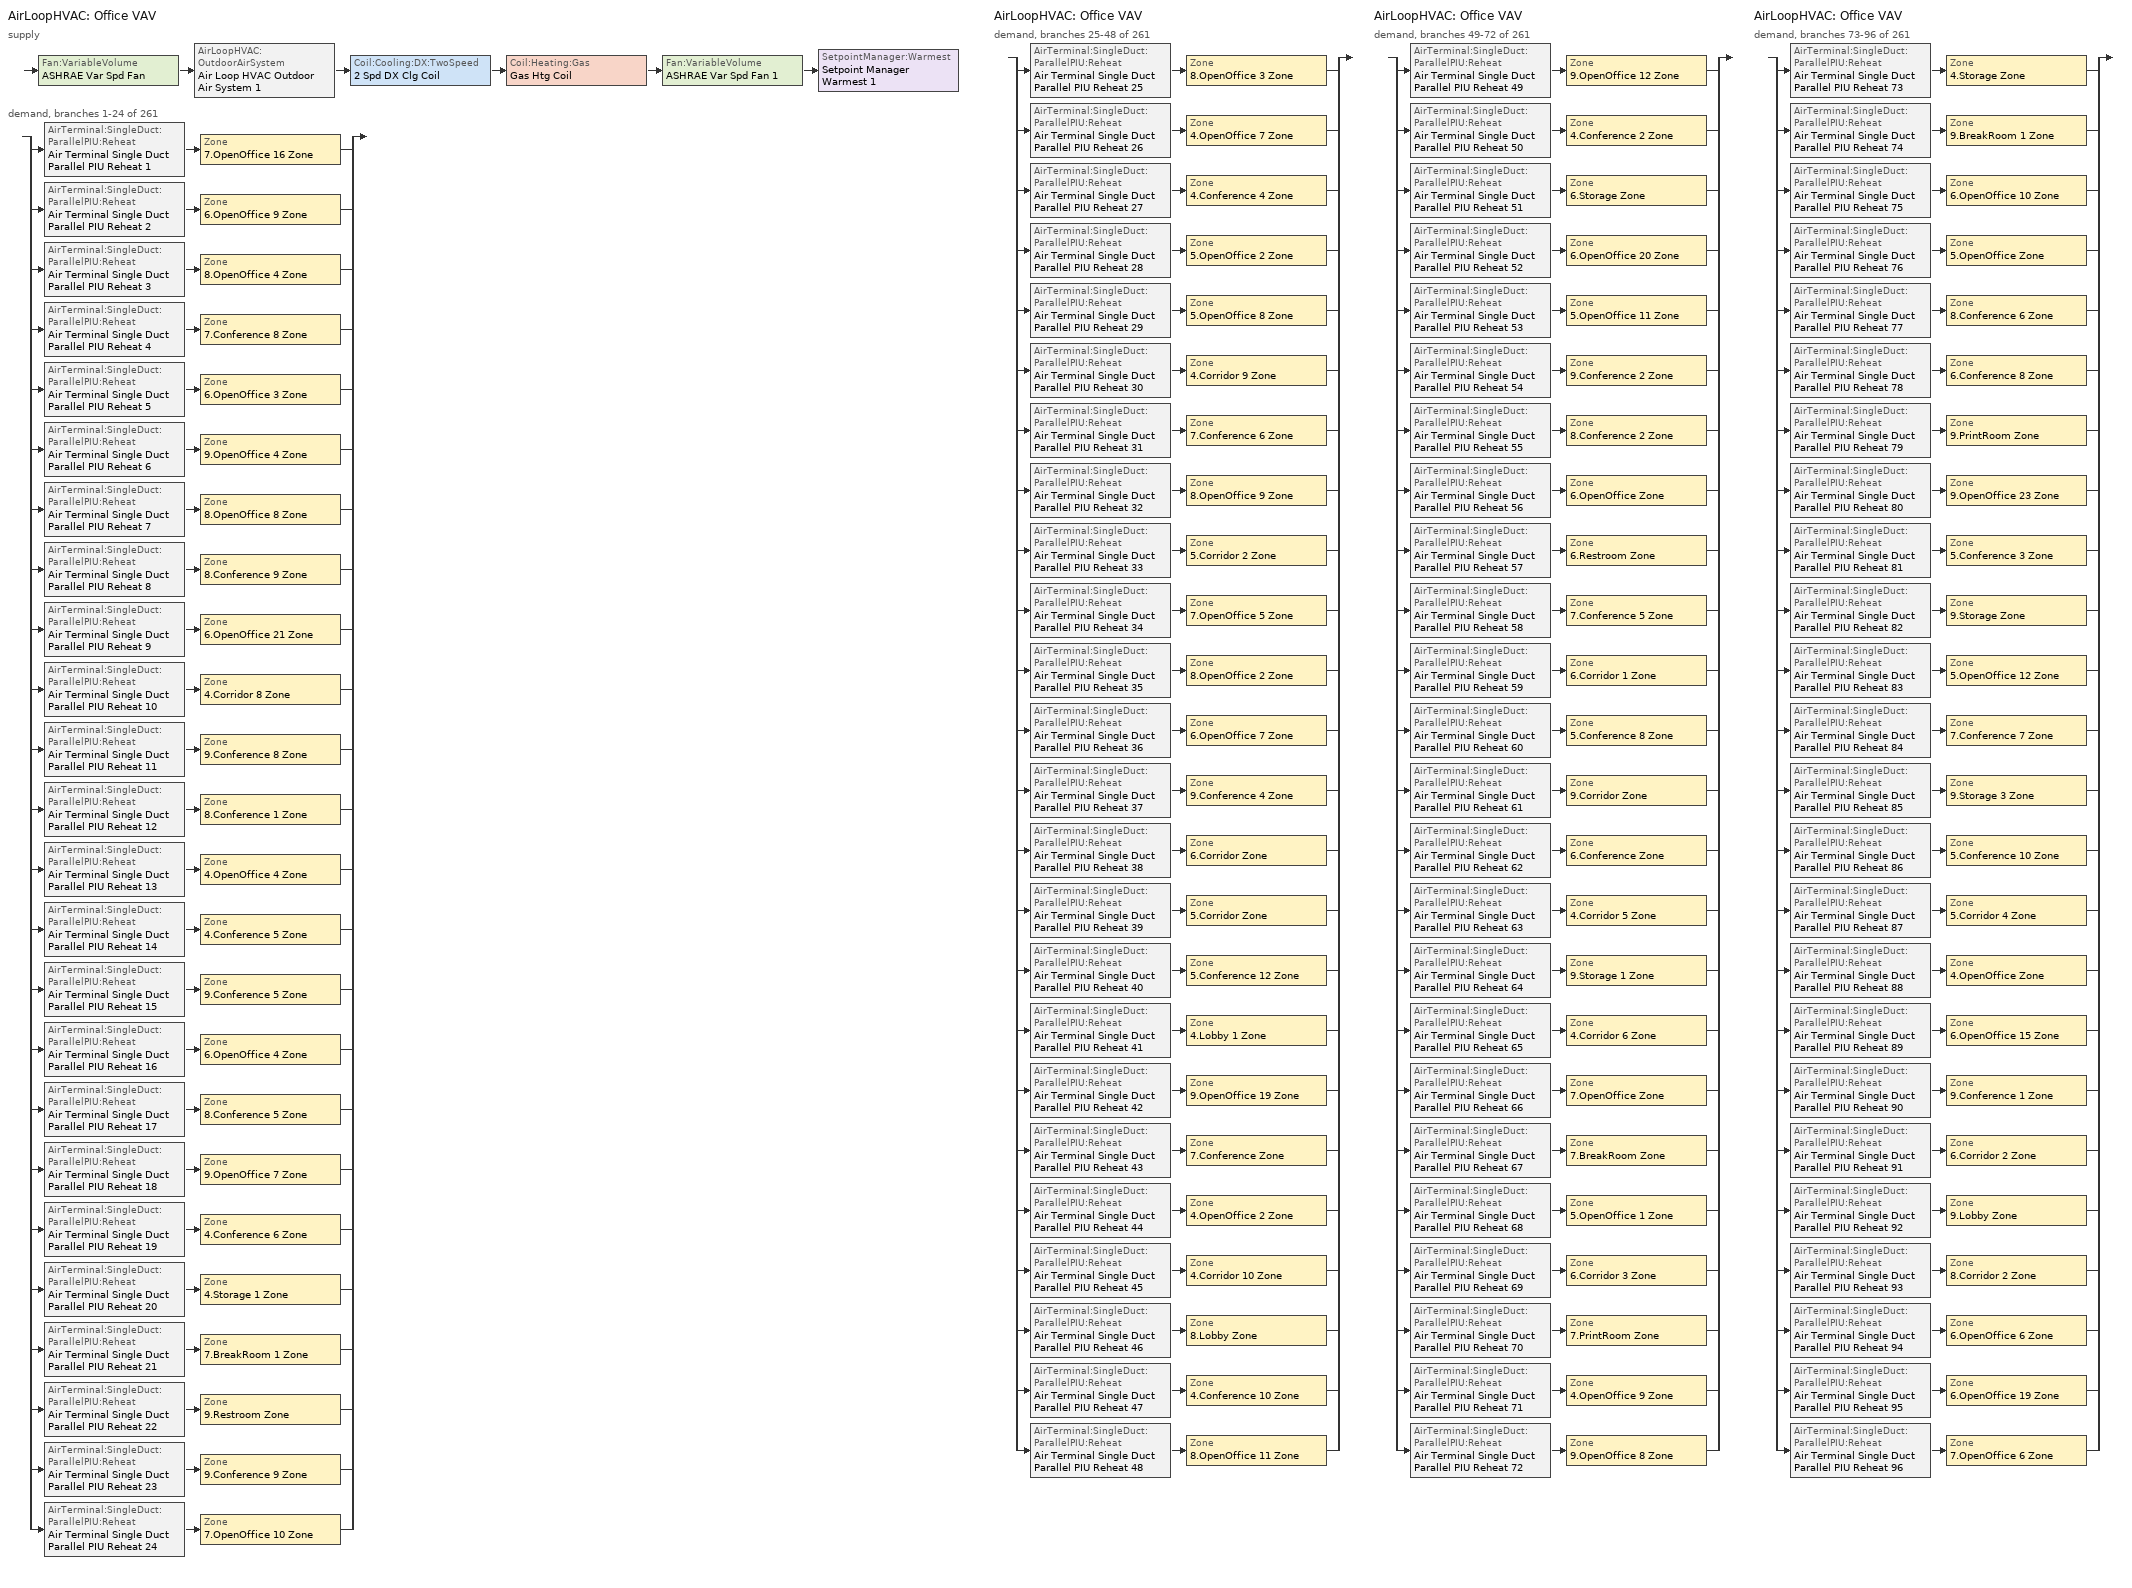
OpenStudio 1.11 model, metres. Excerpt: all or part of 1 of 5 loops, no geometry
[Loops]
AirLoopHVAC 'Office VAV'
 supply: Fan:VariableVolume 'ASHRAE Var Spd Fan' > AirLoopHVAC:OutdoorAirSystem 'Air Loop HVAC Outdoor Air System 1' > Coil:Cooling:DX:TwoSpeed '2 Spd DX Clg Coil' > Coil:Heating:Gas 'Gas Htg Coil' > Fan:VariableVolume 'ASHRAE Var Spd Fan 1' > SetpointManager:Warmest 'Setpoint Manager Warmest 1'
 demand, branches 1-24 of 261: split
  | AirTerminal:SingleDuct:ParallelPIU:Reheat 'Air Terminal Single Duct Parallel PIU Reheat 1' > Zone '7.OpenOffice 16 Zone'
  | AirTerminal:SingleDuct:ParallelPIU:Reheat 'Air Terminal Single Duct Parallel PIU Reheat 2' > Zone '6.OpenOffice 9 Zone'
  | AirTerminal:SingleDuct:ParallelPIU:Reheat 'Air Terminal Single Duct Parallel PIU Reheat 3' > Zone '8.OpenOffice 4 Zone'
  | AirTerminal:SingleDuct:ParallelPIU:Reheat 'Air Terminal Single Duct Parallel PIU Reheat 4' > Zone '7.Conference 8 Zone'
  | AirTerminal:SingleDuct:ParallelPIU:Reheat 'Air Terminal Single Duct Parallel PIU Reheat 5' > Zone '6.OpenOffice 3 Zone'
  | AirTerminal:SingleDuct:ParallelPIU:Reheat 'Air Terminal Single Duct Parallel PIU Reheat 6' > Zone '9.OpenOffice 4 Zone'
  | AirTerminal:SingleDuct:ParallelPIU:Reheat 'Air Terminal Single Duct Parallel PIU Reheat 7' > Zone '8.OpenOffice 8 Zone'
  | AirTerminal:SingleDuct:ParallelPIU:Reheat 'Air Terminal Single Duct Parallel PIU Reheat 8' > Zone '8.Conference 9 Zone'
  | AirTerminal:SingleDuct:ParallelPIU:Reheat 'Air Terminal Single Duct Parallel PIU Reheat 9' > Zone '6.OpenOffice 21 Zone'
  | AirTerminal:SingleDuct:ParallelPIU:Reheat 'Air Terminal Single Duct Parallel PIU Reheat 10' > Zone '4.Corridor 8 Zone'
  | AirTerminal:SingleDuct:ParallelPIU:Reheat 'Air Terminal Single Duct Parallel PIU Reheat 11' > Zone '9.Conference 8 Zone'
  | AirTerminal:SingleDuct:ParallelPIU:Reheat 'Air Terminal Single Duct Parallel PIU Reheat 12' > Zone '8.Conference 1 Zone'
  | AirTerminal:SingleDuct:ParallelPIU:Reheat 'Air Terminal Single Duct Parallel PIU Reheat 13' > Zone '4.OpenOffice 4 Zone'
  | AirTerminal:SingleDuct:ParallelPIU:Reheat 'Air Terminal Single Duct Parallel PIU Reheat 14' > Zone '4.Conference 5 Zone'
  | AirTerminal:SingleDuct:ParallelPIU:Reheat 'Air Terminal Single Duct Parallel PIU Reheat 15' > Zone '9.Conference 5 Zone'
  | AirTerminal:SingleDuct:ParallelPIU:Reheat 'Air Terminal Single Duct Parallel PIU Reheat 16' > Zone '6.OpenOffice 4 Zone'
  | AirTerminal:SingleDuct:ParallelPIU:Reheat 'Air Terminal Single Duct Parallel PIU Reheat 17' > Zone '8.Conference 5 Zone'
  | AirTerminal:SingleDuct:ParallelPIU:Reheat 'Air Terminal Single Duct Parallel PIU Reheat 18' > Zone '9.OpenOffice 7 Zone'
  | AirTerminal:SingleDuct:ParallelPIU:Reheat 'Air Terminal Single Duct Parallel PIU Reheat 19' > Zone '4.Conference 6 Zone'
  | AirTerminal:SingleDuct:ParallelPIU:Reheat 'Air Terminal Single Duct Parallel PIU Reheat 20' > Zone '4.Storage 1 Zone'
  | AirTerminal:SingleDuct:ParallelPIU:Reheat 'Air Terminal Single Duct Parallel PIU Reheat 21' > Zone '7.BreakRoom 1 Zone'
  | AirTerminal:SingleDuct:ParallelPIU:Reheat 'Air Terminal Single Duct Parallel PIU Reheat 22' > Zone '9.Restroom Zone'
  | AirTerminal:SingleDuct:ParallelPIU:Reheat 'Air Terminal Single Duct Parallel PIU Reheat 23' > Zone '9.Conference 9 Zone'
  | AirTerminal:SingleDuct:ParallelPIU:Reheat 'Air Terminal Single Duct Parallel PIU Reheat 24' > Zone '7.OpenOffice 10 Zone'
AirLoopHVAC 'Office VAV'
 demand, branches 25-48 of 261: split
  | AirTerminal:SingleDuct:ParallelPIU:Reheat 'Air Terminal Single Duct Parallel PIU Reheat 25' > Zone '8.OpenOffice 3 Zone'
  | AirTerminal:SingleDuct:ParallelPIU:Reheat 'Air Terminal Single Duct Parallel PIU Reheat 26' > Zone '4.OpenOffice 7 Zone'
  | AirTerminal:SingleDuct:ParallelPIU:Reheat 'Air Terminal Single Duct Parallel PIU Reheat 27' > Zone '4.Conference 4 Zone'
  | AirTerminal:SingleDuct:ParallelPIU:Reheat 'Air Terminal Single Duct Parallel PIU Reheat 28' > Zone '5.OpenOffice 2 Zone'
  | AirTerminal:SingleDuct:ParallelPIU:Reheat 'Air Terminal Single Duct Parallel PIU Reheat 29' > Zone '5.OpenOffice 8 Zone'
  | AirTerminal:SingleDuct:ParallelPIU:Reheat 'Air Terminal Single Duct Parallel PIU Reheat 30' > Zone '4.Corridor 9 Zone'
  | AirTerminal:SingleDuct:ParallelPIU:Reheat 'Air Terminal Single Duct Parallel PIU Reheat 31' > Zone '7.Conference 6 Zone'
  | AirTerminal:SingleDuct:ParallelPIU:Reheat 'Air Terminal Single Duct Parallel PIU Reheat 32' > Zone '8.OpenOffice 9 Zone'
  | AirTerminal:SingleDuct:ParallelPIU:Reheat 'Air Terminal Single Duct Parallel PIU Reheat 33' > Zone '5.Corridor 2 Zone'
  | AirTerminal:SingleDuct:ParallelPIU:Reheat 'Air Terminal Single Duct Parallel PIU Reheat 34' > Zone '7.OpenOffice 5 Zone'
  | AirTerminal:SingleDuct:ParallelPIU:Reheat 'Air Terminal Single Duct Parallel PIU Reheat 35' > Zone '8.OpenOffice 2 Zone'
  | AirTerminal:SingleDuct:ParallelPIU:Reheat 'Air Terminal Single Duct Parallel PIU Reheat 36' > Zone '6.OpenOffice 7 Zone'
  | AirTerminal:SingleDuct:ParallelPIU:Reheat 'Air Terminal Single Duct Parallel PIU Reheat 37' > Zone '9.Conference 4 Zone'
  | AirTerminal:SingleDuct:ParallelPIU:Reheat 'Air Terminal Single Duct Parallel PIU Reheat 38' > Zone '6.Corridor Zone'
  | AirTerminal:SingleDuct:ParallelPIU:Reheat 'Air Terminal Single Duct Parallel PIU Reheat 39' > Zone '5.Corridor Zone'
  | AirTerminal:SingleDuct:ParallelPIU:Reheat 'Air Terminal Single Duct Parallel PIU Reheat 40' > Zone '5.Conference 12 Zone'
  | AirTerminal:SingleDuct:ParallelPIU:Reheat 'Air Terminal Single Duct Parallel PIU Reheat 41' > Zone '4.Lobby 1 Zone'
  | AirTerminal:SingleDuct:ParallelPIU:Reheat 'Air Terminal Single Duct Parallel PIU Reheat 42' > Zone '9.OpenOffice 19 Zone'
  | AirTerminal:SingleDuct:ParallelPIU:Reheat 'Air Terminal Single Duct Parallel PIU Reheat 43' > Zone '7.Conference Zone'
  | AirTerminal:SingleDuct:ParallelPIU:Reheat 'Air Terminal Single Duct Parallel PIU Reheat 44' > Zone '4.OpenOffice 2 Zone'
  | AirTerminal:SingleDuct:ParallelPIU:Reheat 'Air Terminal Single Duct Parallel PIU Reheat 45' > Zone '4.Corridor 10 Zone'
  | AirTerminal:SingleDuct:ParallelPIU:Reheat 'Air Terminal Single Duct Parallel PIU Reheat 46' > Zone '8.Lobby Zone'
  | AirTerminal:SingleDuct:ParallelPIU:Reheat 'Air Terminal Single Duct Parallel PIU Reheat 47' > Zone '4.Conference 10 Zone'
  | AirTerminal:SingleDuct:ParallelPIU:Reheat 'Air Terminal Single Duct Parallel PIU Reheat 48' > Zone '8.OpenOffice 11 Zone'
AirLoopHVAC 'Office VAV'
 demand, branches 49-72 of 261: split
  | AirTerminal:SingleDuct:ParallelPIU:Reheat 'Air Terminal Single Duct Parallel PIU Reheat 49' > Zone '9.OpenOffice 12 Zone'
  | AirTerminal:SingleDuct:ParallelPIU:Reheat 'Air Terminal Single Duct Parallel PIU Reheat 50' > Zone '4.Conference 2 Zone'
  | AirTerminal:SingleDuct:ParallelPIU:Reheat 'Air Terminal Single Duct Parallel PIU Reheat 51' > Zone '6.Storage Zone'
  | AirTerminal:SingleDuct:ParallelPIU:Reheat 'Air Terminal Single Duct Parallel PIU Reheat 52' > Zone '6.OpenOffice 20 Zone'
  | AirTerminal:SingleDuct:ParallelPIU:Reheat 'Air Terminal Single Duct Parallel PIU Reheat 53' > Zone '5.OpenOffice 11 Zone'
  | AirTerminal:SingleDuct:ParallelPIU:Reheat 'Air Terminal Single Duct Parallel PIU Reheat 54' > Zone '9.Conference 2 Zone'
  | AirTerminal:SingleDuct:ParallelPIU:Reheat 'Air Terminal Single Duct Parallel PIU Reheat 55' > Zone '8.Conference 2 Zone'
  | AirTerminal:SingleDuct:ParallelPIU:Reheat 'Air Terminal Single Duct Parallel PIU Reheat 56' > Zone '6.OpenOffice Zone'
  | AirTerminal:SingleDuct:ParallelPIU:Reheat 'Air Terminal Single Duct Parallel PIU Reheat 57' > Zone '6.Restroom Zone'
  | AirTerminal:SingleDuct:ParallelPIU:Reheat 'Air Terminal Single Duct Parallel PIU Reheat 58' > Zone '7.Conference 5 Zone'
  | AirTerminal:SingleDuct:ParallelPIU:Reheat 'Air Terminal Single Duct Parallel PIU Reheat 59' > Zone '6.Corridor 1 Zone'
  | AirTerminal:SingleDuct:ParallelPIU:Reheat 'Air Terminal Single Duct Parallel PIU Reheat 60' > Zone '5.Conference 8 Zone'
  | AirTerminal:SingleDuct:ParallelPIU:Reheat 'Air Terminal Single Duct Parallel PIU Reheat 61' > Zone '9.Corridor Zone'
  | AirTerminal:SingleDuct:ParallelPIU:Reheat 'Air Terminal Single Duct Parallel PIU Reheat 62' > Zone '6.Conference Zone'
  | AirTerminal:SingleDuct:ParallelPIU:Reheat 'Air Terminal Single Duct Parallel PIU Reheat 63' > Zone '4.Corridor 5 Zone'
  | AirTerminal:SingleDuct:ParallelPIU:Reheat 'Air Terminal Single Duct Parallel PIU Reheat 64' > Zone '9.Storage 1 Zone'
  | AirTerminal:SingleDuct:ParallelPIU:Reheat 'Air Terminal Single Duct Parallel PIU Reheat 65' > Zone '4.Corridor 6 Zone'
  | AirTerminal:SingleDuct:ParallelPIU:Reheat 'Air Terminal Single Duct Parallel PIU Reheat 66' > Zone '7.OpenOffice Zone'
  | AirTerminal:SingleDuct:ParallelPIU:Reheat 'Air Terminal Single Duct Parallel PIU Reheat 67' > Zone '7.BreakRoom Zone'
  | AirTerminal:SingleDuct:ParallelPIU:Reheat 'Air Terminal Single Duct Parallel PIU Reheat 68' > Zone '5.OpenOffice 1 Zone'
  | AirTerminal:SingleDuct:ParallelPIU:Reheat 'Air Terminal Single Duct Parallel PIU Reheat 69' > Zone '6.Corridor 3 Zone'
  | AirTerminal:SingleDuct:ParallelPIU:Reheat 'Air Terminal Single Duct Parallel PIU Reheat 70' > Zone '7.PrintRoom Zone'
  | AirTerminal:SingleDuct:ParallelPIU:Reheat 'Air Terminal Single Duct Parallel PIU Reheat 71' > Zone '4.OpenOffice 9 Zone'
  | AirTerminal:SingleDuct:ParallelPIU:Reheat 'Air Terminal Single Duct Parallel PIU Reheat 72' > Zone '9.OpenOffice 8 Zone'
AirLoopHVAC 'Office VAV'
 demand, branches 73-96 of 261: split
  | AirTerminal:SingleDuct:ParallelPIU:Reheat 'Air Terminal Single Duct Parallel PIU Reheat 73' > Zone '4.Storage Zone'
  | AirTerminal:SingleDuct:ParallelPIU:Reheat 'Air Terminal Single Duct Parallel PIU Reheat 74' > Zone '9.BreakRoom 1 Zone'
  | AirTerminal:SingleDuct:ParallelPIU:Reheat 'Air Terminal Single Duct Parallel PIU Reheat 75' > Zone '6.OpenOffice 10 Zone'
  | AirTerminal:SingleDuct:ParallelPIU:Reheat 'Air Terminal Single Duct Parallel PIU Reheat 76' > Zone '5.OpenOffice Zone'
  | AirTerminal:SingleDuct:ParallelPIU:Reheat 'Air Terminal Single Duct Parallel PIU Reheat 77' > Zone '8.Conference 6 Zone'
  | AirTerminal:SingleDuct:ParallelPIU:Reheat 'Air Terminal Single Duct Parallel PIU Reheat 78' > Zone '6.Conference 8 Zone'
  | AirTerminal:SingleDuct:ParallelPIU:Reheat 'Air Terminal Single Duct Parallel PIU Reheat 79' > Zone '9.PrintRoom Zone'
  | AirTerminal:SingleDuct:ParallelPIU:Reheat 'Air Terminal Single Duct Parallel PIU Reheat 80' > Zone '9.OpenOffice 23 Zone'
  | AirTerminal:SingleDuct:ParallelPIU:Reheat 'Air Terminal Single Duct Parallel PIU Reheat 81' > Zone '5.Conference 3 Zone'
  | AirTerminal:SingleDuct:ParallelPIU:Reheat 'Air Terminal Single Duct Parallel PIU Reheat 82' > Zone '9.Storage Zone'
  | AirTerminal:SingleDuct:ParallelPIU:Reheat 'Air Terminal Single Duct Parallel PIU Reheat 83' > Zone '5.OpenOffice 12 Zone'
  | AirTerminal:SingleDuct:ParallelPIU:Reheat 'Air Terminal Single Duct Parallel PIU Reheat 84' > Zone '7.Conference 7 Zone'
  | AirTerminal:SingleDuct:ParallelPIU:Reheat 'Air Terminal Single Duct Parallel PIU Reheat 85' > Zone '9.Storage 3 Zone'
  | AirTerminal:SingleDuct:ParallelPIU:Reheat 'Air Terminal Single Duct Parallel PIU Reheat 86' > Zone '5.Conference 10 Zone'
  | AirTerminal:SingleDuct:ParallelPIU:Reheat 'Air Terminal Single Duct Parallel PIU Reheat 87' > Zone '5.Corridor 4 Zone'
  | AirTerminal:SingleDuct:ParallelPIU:Reheat 'Air Terminal Single Duct Parallel PIU Reheat 88' > Zone '4.OpenOffice Zone'
  | AirTerminal:SingleDuct:ParallelPIU:Reheat 'Air Terminal Single Duct Parallel PIU Reheat 89' > Zone '6.OpenOffice 15 Zone'
  | AirTerminal:SingleDuct:ParallelPIU:Reheat 'Air Terminal Single Duct Parallel PIU Reheat 90' > Zone '9.Conference 1 Zone'
  | AirTerminal:SingleDuct:ParallelPIU:Reheat 'Air Terminal Single Duct Parallel PIU Reheat 91' > Zone '6.Corridor 2 Zone'
  | AirTerminal:SingleDuct:ParallelPIU:Reheat 'Air Terminal Single Duct Parallel PIU Reheat 92' > Zone '9.Lobby Zone'
  | AirTerminal:SingleDuct:ParallelPIU:Reheat 'Air Terminal Single Duct Parallel PIU Reheat 93' > Zone '8.Corridor 2 Zone'
  | AirTerminal:SingleDuct:ParallelPIU:Reheat 'Air Terminal Single Duct Parallel PIU Reheat 94' > Zone '6.OpenOffice 6 Zone'
  | AirTerminal:SingleDuct:ParallelPIU:Reheat 'Air Terminal Single Duct Parallel PIU Reheat 95' > Zone '6.OpenOffice 19 Zone'
  | AirTerminal:SingleDuct:ParallelPIU:Reheat 'Air Terminal Single Duct Parallel PIU Reheat 96' > Zone '7.OpenOffice 6 Zone'
[Sizing:Zone] Zone Cooling Design Supply Air Temperature Input Method=SupplyAirTemperature; Zone Cooling Design Supply Air Temperature {C}=14; Zone Cooling Design Supply Air Temperature Difference {deltaC}=11.11; Zone Heating Design Supply Air Temperature Input Method=SupplyAirTemperature; Zone Heating Design Supply Air Temperature {C}=40; Zone Heating Design Supply Air Temperature Difference {deltaC}=11.11; Zone Cooling Design Supply Air Humidity Ratio {kg-H2O/kg-air}=0.0085; Zone Heating Design Supply Air Humidity Ratio {kg-H2O/kg-air}=0.008; Cooling Design Air Flow Method=DesignDay; Heating Design Air Flow Method=DesignDay; Account for Dedicated Outdoor Air System=No; Dedicated Outdoor Air System Control Strategy=NeutralSupplyAir; Dedicated Outdoor Air Low Setpoint Temperature for Design {C}=Autosize; Dedicated Outdoor Air High Setpoint Temperature for Design {C}=Autosize
6.Corridor Zone; 6.OpenOffice Zone; 9.Storage Zone; 4.OpenOffice Zone; 7.OpenOffice Zone; 5.Corridor Zone; 6.Corridor 1 Zone; 5.OpenOffice Zone; 7.Conference Zone; 9.Storage 1 Zone; 5.OpenOffice 1 Zone; 6.OpenOffice 3 Zone; 6.Conference Zone; 8.OpenOffice 2 Zone; 5.OpenOffice 2 Zone; 9.OpenOffice 4 Zone; 8.OpenOffice 3 Zone; 9.Conference 1 Zone; 6.Storage Zone; 6.Restroom Zone; 9.Conference 2 Zone; 9.Lobby Zone; 9.OpenOffice 7 Zone; 8.OpenOffice 4 Zone; 5.Conference 3 Zone; 9.OpenOffice 8 Zone; 4.Storage Zone; 8.Conference 1 Zone; 6.OpenOffice 4 Zone; 7.OpenOffice 5 Zone; 8.Conference 2 Zone; 7.OpenOffice 6 Zone; 9.Corridor Zone; 9.Conference 4 Zone; 6.OpenOffice 6 Zone; 4.OpenOffice 2 Zone; 9.PrintRoom Zone; 6.OpenOffice 7 Zone; 7.BreakRoom Zone; 6.OpenOffice 9 Zone; 4.Corridor 5 Zone; 6.OpenOffice 10 Zone; 4.OpenOffice 4 Zone; 7.OpenOffice 10 Zone; 4.Conference 2 Zone; 4.Lobby 1 Zone; 9.OpenOffice 12 Zone; 4.Corridor 6 Zone; 8.Conference 5 Zone; 4.Conference 4 Zone; 6.OpenOffice 15 Zone; 9.Conference 5 Zone; 5.Corridor 2 Zone; 5.OpenOffice 8 Zone; 4.Conference 5 Zone; 5.Conference 8 Zone; 4.OpenOffice 7 Zone; 4.Conference 6 Zone; 8.OpenOffice 8 Zone; 6.Corridor 2 Zone; 6.Corridor 3 Zone; 8.Conference 6 Zone; 5.Corridor 4 Zone; 9.OpenOffice 19 Zone; 8.OpenOffice 9 Zone; 9.BreakRoom 1 Zone; 4.Corridor 8 Zone; 9.Storage 3 Zone; 8.Lobby Zone; 4.Corridor 9 Zone; 8.Conference 9 Zone; 9.Restroom Zone; 7.OpenOffice 16 Zone; 7.PrintRoom Zone; 8.OpenOffice 11 Zone; 6.OpenOffice 19 Zone; 4.OpenOffice 9 Zone; 4.Corridor 10 Zone; 5.Conference 10 Zone; 4.Storage 1 Zone; 5.OpenOffice 11 Zone; 6.Conference 8 Zone; 5.OpenOffice 12 Zone; 9.OpenOffice 23 Zone; 9.Conference 8 Zone; 8.Corridor 2 Zone; 7.Conference 5 Zone; 6.OpenOffice 20 Zone; 7.Conference 6 Zone; 7.Conference 7 Zone; 5.Conference 12 Zone; 7.Conference 8 Zone; 4.Conference 10 Zone; 9.Conference 9 Zone; 7.BreakRoom 1 Zone; 6.OpenOffice 21 Zone
[Zone equipment]
6.Corridor Zone: Air Terminal Single Duct Parallel PIU Reheat 38
6.OpenOffice Zone: Air Terminal Single Duct Parallel PIU Reheat 56
9.Storage Zone: Air Terminal Single Duct Parallel PIU Reheat 82
4.OpenOffice Zone: Air Terminal Single Duct Parallel PIU Reheat 88
7.OpenOffice Zone: Air Terminal Single Duct Parallel PIU Reheat 66
5.Corridor Zone: Air Terminal Single Duct Parallel PIU Reheat 39
6.Corridor 1 Zone: Air Terminal Single Duct Parallel PIU Reheat 59
5.OpenOffice Zone: Air Terminal Single Duct Parallel PIU Reheat 76
7.Conference Zone: Air Terminal Single Duct Parallel PIU Reheat 43
9.Storage 1 Zone: Air Terminal Single Duct Parallel PIU Reheat 64
5.OpenOffice 1 Zone: Air Terminal Single Duct Parallel PIU Reheat 68
6.OpenOffice 3 Zone: Air Terminal Single Duct Parallel PIU Reheat 5
6.Conference Zone: Air Terminal Single Duct Parallel PIU Reheat 62
8.OpenOffice 2 Zone: Air Terminal Single Duct Parallel PIU Reheat 35
5.OpenOffice 2 Zone: Air Terminal Single Duct Parallel PIU Reheat 28
9.OpenOffice 4 Zone: Air Terminal Single Duct Parallel PIU Reheat 6
8.OpenOffice 3 Zone: Air Terminal Single Duct Parallel PIU Reheat 25
9.Conference 1 Zone: Air Terminal Single Duct Parallel PIU Reheat 90
6.Storage Zone: Air Terminal Single Duct Parallel PIU Reheat 51
6.Restroom Zone: Air Terminal Single Duct Parallel PIU Reheat 57
9.Conference 2 Zone: Air Terminal Single Duct Parallel PIU Reheat 54
9.Lobby Zone: Air Terminal Single Duct Parallel PIU Reheat 92
9.OpenOffice 7 Zone: Air Terminal Single Duct Parallel PIU Reheat 18
8.OpenOffice 4 Zone: Air Terminal Single Duct Parallel PIU Reheat 3
5.Conference 3 Zone: Air Terminal Single Duct Parallel PIU Reheat 81
9.OpenOffice 8 Zone: Air Terminal Single Duct Parallel PIU Reheat 72
4.Storage Zone: Air Terminal Single Duct Parallel PIU Reheat 73
8.Conference 1 Zone: Air Terminal Single Duct Parallel PIU Reheat 12
6.OpenOffice 4 Zone: Air Terminal Single Duct Parallel PIU Reheat 16
7.OpenOffice 5 Zone: Air Terminal Single Duct Parallel PIU Reheat 34
8.Conference 2 Zone: Air Terminal Single Duct Parallel PIU Reheat 55
7.OpenOffice 6 Zone: Air Terminal Single Duct Parallel PIU Reheat 96
9.Corridor Zone: Air Terminal Single Duct Parallel PIU Reheat 61
9.Conference 4 Zone: Air Terminal Single Duct Parallel PIU Reheat 37
6.OpenOffice 6 Zone: Air Terminal Single Duct Parallel PIU Reheat 94
4.OpenOffice 2 Zone: Air Terminal Single Duct Parallel PIU Reheat 44
9.PrintRoom Zone: Air Terminal Single Duct Parallel PIU Reheat 79
6.OpenOffice 7 Zone: Air Terminal Single Duct Parallel PIU Reheat 36
7.BreakRoom Zone: Air Terminal Single Duct Parallel PIU Reheat 67
6.OpenOffice 9 Zone: Air Terminal Single Duct Parallel PIU Reheat 2
4.Corridor 5 Zone: Air Terminal Single Duct Parallel PIU Reheat 63
6.OpenOffice 10 Zone: Air Terminal Single Duct Parallel PIU Reheat 75
4.OpenOffice 4 Zone: Air Terminal Single Duct Parallel PIU Reheat 13
7.OpenOffice 10 Zone: Air Terminal Single Duct Parallel PIU Reheat 24
4.Conference 2 Zone: Air Terminal Single Duct Parallel PIU Reheat 50
4.Lobby 1 Zone: Air Terminal Single Duct Parallel PIU Reheat 41
9.OpenOffice 12 Zone: Air Terminal Single Duct Parallel PIU Reheat 49
4.Corridor 6 Zone: Air Terminal Single Duct Parallel PIU Reheat 65
8.Conference 5 Zone: Air Terminal Single Duct Parallel PIU Reheat 17
4.Conference 4 Zone: Air Terminal Single Duct Parallel PIU Reheat 27
6.OpenOffice 15 Zone: Air Terminal Single Duct Parallel PIU Reheat 89
9.Conference 5 Zone: Air Terminal Single Duct Parallel PIU Reheat 15
5.Corridor 2 Zone: Air Terminal Single Duct Parallel PIU Reheat 33
5.OpenOffice 8 Zone: Air Terminal Single Duct Parallel PIU Reheat 29
4.Conference 5 Zone: Air Terminal Single Duct Parallel PIU Reheat 14
5.Conference 8 Zone: Air Terminal Single Duct Parallel PIU Reheat 60
4.OpenOffice 7 Zone: Air Terminal Single Duct Parallel PIU Reheat 26
4.Conference 6 Zone: Air Terminal Single Duct Parallel PIU Reheat 19
8.OpenOffice 8 Zone: Air Terminal Single Duct Parallel PIU Reheat 7
6.Corridor 2 Zone: Air Terminal Single Duct Parallel PIU Reheat 91
6.Corridor 3 Zone: Air Terminal Single Duct Parallel PIU Reheat 69
8.Conference 6 Zone: Air Terminal Single Duct Parallel PIU Reheat 77
5.Corridor 4 Zone: Air Terminal Single Duct Parallel PIU Reheat 87
9.OpenOffice 19 Zone: Air Terminal Single Duct Parallel PIU Reheat 42
8.OpenOffice 9 Zone: Air Terminal Single Duct Parallel PIU Reheat 32
9.BreakRoom 1 Zone: Air Terminal Single Duct Parallel PIU Reheat 74
4.Corridor 8 Zone: Air Terminal Single Duct Parallel PIU Reheat 10
9.Storage 3 Zone: Air Terminal Single Duct Parallel PIU Reheat 85
8.Lobby Zone: Air Terminal Single Duct Parallel PIU Reheat 46
4.Corridor 9 Zone: Air Terminal Single Duct Parallel PIU Reheat 30
8.Conference 9 Zone: Air Terminal Single Duct Parallel PIU Reheat 8
9.Restroom Zone: Air Terminal Single Duct Parallel PIU Reheat 22
7.OpenOffice 16 Zone: Air Terminal Single Duct Parallel PIU Reheat 1
7.PrintRoom Zone: Air Terminal Single Duct Parallel PIU Reheat 70
8.OpenOffice 11 Zone: Air Terminal Single Duct Parallel PIU Reheat 48
6.OpenOffice 19 Zone: Air Terminal Single Duct Parallel PIU Reheat 95
4.OpenOffice 9 Zone: Air Terminal Single Duct Parallel PIU Reheat 71
4.Corridor 10 Zone: Air Terminal Single Duct Parallel PIU Reheat 45
5.Conference 10 Zone: Air Terminal Single Duct Parallel PIU Reheat 86
4.Storage 1 Zone: Air Terminal Single Duct Parallel PIU Reheat 20
5.OpenOffice 11 Zone: Air Terminal Single Duct Parallel PIU Reheat 53
6.Conference 8 Zone: Air Terminal Single Duct Parallel PIU Reheat 78
5.OpenOffice 12 Zone: Air Terminal Single Duct Parallel PIU Reheat 83
9.OpenOffice 23 Zone: Air Terminal Single Duct Parallel PIU Reheat 80
9.Conference 8 Zone: Air Terminal Single Duct Parallel PIU Reheat 11
8.Corridor 2 Zone: Air Terminal Single Duct Parallel PIU Reheat 93
7.Conference 5 Zone: Air Terminal Single Duct Parallel PIU Reheat 58
6.OpenOffice 20 Zone: Air Terminal Single Duct Parallel PIU Reheat 52
7.Conference 6 Zone: Air Terminal Single Duct Parallel PIU Reheat 31
7.Conference 7 Zone: Air Terminal Single Duct Parallel PIU Reheat 84
5.Conference 12 Zone: Air Terminal Single Duct Parallel PIU Reheat 40
7.Conference 8 Zone: Air Terminal Single Duct Parallel PIU Reheat 4
4.Conference 10 Zone: Air Terminal Single Duct Parallel PIU Reheat 47
9.Conference 9 Zone: Air Terminal Single Duct Parallel PIU Reheat 23
7.BreakRoom 1 Zone: Air Terminal Single Duct Parallel PIU Reheat 21
6.OpenOffice 21 Zone: Air Terminal Single Duct Parallel PIU Reheat 9
[Fan:ConstantVolume] Availability Schedule=Min OA Sch; Pressure Rise {Pa}=311.25; Maximum Flow Rate {m3/s}=AutoSize
Fan Constant Volume 51; Fan Constant Volume 52; Fan Constant Volume 53; Fan Constant Volume 54; Fan Constant Volume 55; Fan Constant Volume 56; Fan Constant Volume 57; Fan Constant Volume 58; Fan Constant Volume 59; Fan Constant Volume 60; Fan Constant Volume 61; Fan Constant Volume 62; Fan Constant Volume 63; Fan Constant Volume 64; Fan Constant Volume 65; Fan Constant Volume 66; Fan Constant Volume 67; Fan Constant Volume 68; Fan Constant Volume 69; Fan Constant Volume 70; Fan Constant Volume 71; Fan Constant Volume 72; Fan Constant Volume 73; Fan Constant Volume 74; Fan Constant Volume 75; Fan Constant Volume 76; Fan Constant Volume 77; Fan Constant Volume 78; Fan Constant Volume 79; Fan Constant Volume 80; Fan Constant Volume 81; Fan Constant Volume 82; Fan Constant Volume 83; Fan Constant Volume 84; Fan Constant Volume 85; Fan Constant Volume 86; Fan Constant Volume 87; Fan Constant Volume 88; Fan Constant Volume 89; Fan Constant Volume 90; Fan Constant Volume 91; Fan Constant Volume 92; Fan Constant Volume 93; Fan Constant Volume 94; Fan Constant Volume 95; Fan Constant Volume 96; Fan Constant Volume 97; Fan Constant Volume 98; Fan Constant Volume 99; Fan Constant Volume 100; Fan Constant Volume 101; Fan Constant Volume 102; Fan Constant Volume 103; Fan Constant Volume 104; Fan Constant Volume 105; Fan Constant Volume 106; Fan Constant Volume 107; Fan Constant Volume 108; Fan Constant Volume 109; Fan Constant Volume 110; Fan Constant Volume 111; Fan Constant Volume 112; Fan Constant Volume 113; Fan Constant Volume 114; Fan Constant Volume 115; Fan Constant Volume 116; Fan Constant Volume 117; Fan Constant Volume 118; Fan Constant Volume 119; Fan Constant Volume 120; Fan Constant Volume 121; Fan Constant Volume 122; Fan Constant Volume 123; Fan Constant Volume 124; Fan Constant Volume 125; Fan Constant Volume 126; Fan Constant Volume 127; Fan Constant Volume 128; Fan Constant Volume 129; Fan Constant Volume 130; Fan Constant Volume 131; Fan Constant Volume 132; Fan Constant Volume 133; Fan Constant Volume 134; Fan Constant Volume 135; Fan Constant Volume 136; Fan Constant Volume 137; Fan Constant Volume 138; Fan Constant Volume 139; Fan Constant Volume 140; Fan Constant Volume 141; Fan Constant Volume 142; Fan Constant Volume 143; Fan Constant Volume 144; Fan Constant Volume 145; Fan Constant Volume 146
[Coil:Heating:Electric] Availability Schedule=Always On Discrete
Coil Heating Electric 1; Coil Heating Electric 2; Coil Heating Electric 3; Coil Heating Electric 4; Coil Heating Electric 5; Coil Heating Electric 6; Coil Heating Electric 7; Coil Heating Electric 8; Coil Heating Electric 9; Coil Heating Electric 10; Coil Heating Electric 11; Coil Heating Electric 12; Coil Heating Electric 13; Coil Heating Electric 14; Coil Heating Electric 15; Coil Heating Electric 16; Coil Heating Electric 17; Coil Heating Electric 18; Coil Heating Electric 19; Coil Heating Electric 20; Coil Heating Electric 21; Coil Heating Electric 22; Coil Heating Electric 23; Coil Heating Electric 24; Coil Heating Electric 25; Coil Heating Electric 26; Coil Heating Electric 27; Coil Heating Electric 28; Coil Heating Electric 29; Coil Heating Electric 30; Coil Heating Electric 31; Coil Heating Electric 32; Coil Heating Electric 33; Coil Heating Electric 34; Coil Heating Electric 35; Coil Heating Electric 36; Coil Heating Electric 37; Coil Heating Electric 38; Coil Heating Electric 39; Coil Heating Electric 40; Coil Heating Electric 41; Coil Heating Electric 42; Coil Heating Electric 43; Coil Heating Electric 44; Coil Heating Electric 45; Coil Heating Electric 46; Coil Heating Electric 47; Coil Heating Electric 48; Coil Heating Electric 49; Coil Heating Electric 50; Coil Heating Electric 51; Coil Heating Electric 52; Coil Heating Electric 53; Coil Heating Electric 54; Coil Heating Electric 55; Coil Heating Electric 56; Coil Heating Electric 57; Coil Heating Electric 58; Coil Heating Electric 59; Coil Heating Electric 60; Coil Heating Electric 61; Coil Heating Electric 62; Coil Heating Electric 63; Coil Heating Electric 64; Coil Heating Electric 65; Coil Heating Electric 66; Coil Heating Electric 67; Coil Heating Electric 68; Coil Heating Electric 69; Coil Heating Electric 70; Coil Heating Electric 71; Coil Heating Electric 72; Coil Heating Electric 73; Coil Heating Electric 74; Coil Heating Electric 75; Coil Heating Electric 76; Coil Heating Electric 77; Coil Heating Electric 78; Coil Heating Electric 79; Coil Heating Electric 80; Coil Heating Electric 81; Coil Heating Electric 82; Coil Heating Electric 83; Coil Heating Electric 84; Coil Heating Electric 85; Coil Heating Electric 86; Coil Heating Electric 87; Coil Heating Electric 88; Coil Heating Electric 89; Coil Heating Electric 90; Coil Heating Electric 91; Coil Heating Electric 92; Coil Heating Electric 93; Coil Heating Electric 94; Coil Heating Electric 95; Coil Heating Electric 96
[AirLoopHVAC]
Office VAV: Availability Schedule=Min OA Sch; Availability Manager=Availability Manager Night Cycle 1; Design Supply Air Flow Rate {m3/s}=75.5116
[AvailabilityManager:NightCycle]
Availability Manager Night Cycle 1: Control Type=CycleOnAny
[Sizing:System]
Office VAV: Type of Load to Size On=Total; Design Outdoor Air Flow Rate {m3/s}=20.7657; Minimum System Air Flow Ratio=0.3; Preheat Design Temperature {C}=7; Preheat Design Humidity Ratio {kg-H2O/kg-Air}=0.008; Precool Design Temperature {C}=12.8; Precool Design Humidity Ratio {kg-H2O/kg-Air}=0.008; Central Cooling Design Supply Air Temperature {C}=12.8; Central Heating Design Supply Air Temperature {C}=12.8; Sizing Option=NonCoincident; 100% Outdoor Air in Cooling=No; 100% Outdoor Air in Heating=No; Central Cooling Design Supply Air Humidity Ratio {kg-H2O/kg-Air}=0.0085; Central Heating Design Supply Air Humidity Ratio {kg-H2O/kg-Air}=0.008; Cooling Design Air Flow Method=DesignDay; Cooling Design Air Flow Rate {m3/s}=0; Heating Design Air Flow Method=DesignDay; Heating Design Air Flow Rate {m3/s}=0; System Outdoor Air Method=ZoneSum; Zone Maximum Outdoor Air Fraction=1; Cooling Supply Air Flow Rate Per Floor Area {m3/s-m2}=0.00996765; Cooling Fraction of Autosized Cooling Supply Air Flow Rate=1; Cooling Supply Air Flow Rate Per Unit Cooling Capacity {m3/s-W}=3.94755e-05; Heating Supply Air Flow Rate Per Floor Area {m3/s-m2}=0.00996765; Heating Fraction of Autosized Heating Supply Air Flow Rate=1; Heating Fraction of Autosized Cooling Supply Air Flow Rate=1; Heating Supply Air Flow Rate Per Unit Heating Capacity {m3/s-W}=3.15882e-05; Cooling Design Capacity Method=CoolingDesignCapacity; Cooling Design Capacity {W}=Autosize; Cooling Design Capacity Per Floor Area {W/m2}=234.7; Fraction of Autosized Cooling Design Capacity=1; Heating Design Capacity Method=HeatingDesignCapacity; Heating Design Capacity {W}=Autosize; Heating Design Capacity Per Floor Area {W/m2}=157; Fraction of Autosized Heating Design Capacity=1; Central Cooling Capacity Control Method=OnOff
[Coil:Heating:Gas]
Gas Htg Coil: Availability Schedule=Always On Discrete 1; Gas Burner Efficiency=0.8; Nominal Capacity {W}=AutoSize; Parasitic Electric Load {W}=0; Parasitic Gas Load {W}=0
[Controller:OutdoorAir]
Air Loop HVAC Outdoor Air System Office VAV: Minimum Outdoor Air Flow Rate {m3/s}=20.7657; Maximum Outdoor Air Flow Rate {m3/s}=75.5116; Economizer Control Type=FixedDryBulb; Economizer Control Action Type=ModulateFlow; Economizer Maximum Limit Dry-Bulb Temperature {C}=23.89; Economizer Maximum Limit Enthalpy {J/kg}=64000; Economizer Minimum Limit Dry-Bulb Temperature {C}=-100; Lockout Type=NoLockout; Minimum Limit Type=FixedMinimum; Minimum Outdoor Air Schedule=Min OA Sch; Controller Mechanical Ventilation=Controller Mechanical Ventilation 1; High Humidity Control=No; Heat Recovery Bypass Control Type=BypassWhenWithinEconomizerLimits
[Controller:MechanicalVentilation]
Controller Mechanical Ventilation 1: Availability Schedule=Always On Discrete; Demand Controlled Ventilation=Yes; System Outdoor Air Method=ZoneSum
[AirLoopHVAC:OutdoorAirSystem]
Air Loop HVAC Outdoor Air System 1: Controller=Air Loop HVAC Outdoor Air System Office VAV
[SetpointManager:Warmest]
Setpoint Manager Warmest 1: Control Variable=Temperature; Minimum Setpoint Temperature {C}=12.7778; Maximum Setpoint Temperature {C}=18.3333; Strategy=MaximumTemperature
[AirTerminal:SingleDuct:ParallelPIU:Reheat] Availability Schedule=Always On Discrete; Maximum Primary Air Flow Rate {m3/s}=Autosize; Maximum Secondary Air Flow Rate {m3/s}=Autosize; Minimum Primary Air Flow Fraction=0.3; Fan On Flow Fraction=Autosize; Maximum Hot Water or Steam Flow Rate {m3/s}=Autosize; Minimum Hot Water or Steam Flow Rate {m3/s}=0; Convergence Tolerance=0.001
Name | Fan | Reheat Coil
Air Terminal Single Duct Parallel PIU Reheat 1 | Fan Constant Volume 51 | Coil Heating Electric 1
Air Terminal Single Duct Parallel PIU Reheat 2 | Fan Constant Volume 52 | Coil Heating Electric 2
Air Terminal Single Duct Parallel PIU Reheat 3 | Fan Constant Volume 53 | Coil Heating Electric 3
Air Terminal Single Duct Parallel PIU Reheat 4 | Fan Constant Volume 54 | Coil Heating Electric 4
Air Terminal Single Duct Parallel PIU Reheat 5 | Fan Constant Volume 55 | Coil Heating Electric 5
Air Terminal Single Duct Parallel PIU Reheat 6 | Fan Constant Volume 56 | Coil Heating Electric 6
Air Terminal Single Duct Parallel PIU Reheat 7 | Fan Constant Volume 57 | Coil Heating Electric 7
Air Terminal Single Duct Parallel PIU Reheat 8 | Fan Constant Volume 58 | Coil Heating Electric 8
Air Terminal Single Duct Parallel PIU Reheat 9 | Fan Constant Volume 59 | Coil Heating Electric 9
Air Terminal Single Duct Parallel PIU Reheat 10 | Fan Constant Volume 60 | Coil Heating Electric 10
Air Terminal Single Duct Parallel PIU Reheat 11 | Fan Constant Volume 61 | Coil Heating Electric 11
Air Terminal Single Duct Parallel PIU Reheat 12 | Fan Constant Volume 62 | Coil Heating Electric 12
Air Terminal Single Duct Parallel PIU Reheat 13 | Fan Constant Volume 63 | Coil Heating Electric 13
Air Terminal Single Duct Parallel PIU Reheat 14 | Fan Constant Volume 64 | Coil Heating Electric 14
Air Terminal Single Duct Parallel PIU Reheat 15 | Fan Constant Volume 65 | Coil Heating Electric 15
Air Terminal Single Duct Parallel PIU Reheat 16 | Fan Constant Volume 66 | Coil Heating Electric 16
Air Terminal Single Duct Parallel PIU Reheat 17 | Fan Constant Volume 67 | Coil Heating Electric 17
Air Terminal Single Duct Parallel PIU Reheat 18 | Fan Constant Volume 68 | Coil Heating Electric 18
Air Terminal Single Duct Parallel PIU Reheat 19 | Fan Constant Volume 69 | Coil Heating Electric 19
Air Terminal Single Duct Parallel PIU Reheat 20 | Fan Constant Volume 70 | Coil Heating Electric 20
Air Terminal Single Duct Parallel PIU Reheat 21 | Fan Constant Volume 71 | Coil Heating Electric 21
Air Terminal Single Duct Parallel PIU Reheat 22 | Fan Constant Volume 72 | Coil Heating Electric 22
Air Terminal Single Duct Parallel PIU Reheat 23 | Fan Constant Volume 73 | Coil Heating Electric 23
Air Terminal Single Duct Parallel PIU Reheat 24 | Fan Constant Volume 74 | Coil Heating Electric 24
Air Terminal Single Duct Parallel PIU Reheat 25 | Fan Constant Volume 75 | Coil Heating Electric 25
Air Terminal Single Duct Parallel PIU Reheat 26 | Fan Constant Volume 76 | Coil Heating Electric 26
Air Terminal Single Duct Parallel PIU Reheat 27 | Fan Constant Volume 77 | Coil Heating Electric 27
Air Terminal Single Duct Parallel PIU Reheat 28 | Fan Constant Volume 78 | Coil Heating Electric 28
Air Terminal Single Duct Parallel PIU Reheat 29 | Fan Constant Volume 79 | Coil Heating Electric 29
Air Terminal Single Duct Parallel PIU Reheat 30 | Fan Constant Volume 80 | Coil Heating Electric 30
Air Terminal Single Duct Parallel PIU Reheat 31 | Fan Constant Volume 81 | Coil Heating Electric 31
Air Terminal Single Duct Parallel PIU Reheat 32 | Fan Constant Volume 82 | Coil Heating Electric 32
Air Terminal Single Duct Parallel PIU Reheat 33 | Fan Constant Volume 83 | Coil Heating Electric 33
Air Terminal Single Duct Parallel PIU Reheat 34 | Fan Constant Volume 84 | Coil Heating Electric 34
Air Terminal Single Duct Parallel PIU Reheat 35 | Fan Constant Volume 85 | Coil Heating Electric 35
Air Terminal Single Duct Parallel PIU Reheat 36 | Fan Constant Volume 86 | Coil Heating Electric 36
Air Terminal Single Duct Parallel PIU Reheat 37 | Fan Constant Volume 87 | Coil Heating Electric 37
Air Terminal Single Duct Parallel PIU Reheat 38 | Fan Constant Volume 88 | Coil Heating Electric 38
Air Terminal Single Duct Parallel PIU Reheat 39 | Fan Constant Volume 89 | Coil Heating Electric 39
Air Terminal Single Duct Parallel PIU Reheat 40 | Fan Constant Volume 90 | Coil Heating Electric 40
Air Terminal Single Duct Parallel PIU Reheat 41 | Fan Constant Volume 91 | Coil Heating Electric 41
Air Terminal Single Duct Parallel PIU Reheat 42 | Fan Constant Volume 92 | Coil Heating Electric 42
Air Terminal Single Duct Parallel PIU Reheat 43 | Fan Constant Volume 93 | Coil Heating Electric 43
Air Terminal Single Duct Parallel PIU Reheat 44 | Fan Constant Volume 94 | Coil Heating Electric 44
Air Terminal Single Duct Parallel PIU Reheat 45 | Fan Constant Volume 95 | Coil Heating Electric 45
Air Terminal Single Duct Parallel PIU Reheat 46 | Fan Constant Volume 96 | Coil Heating Electric 46
Air Terminal Single Duct Parallel PIU Reheat 47 | Fan Constant Volume 97 | Coil Heating Electric 47
Air Terminal Single Duct Parallel PIU Reheat 48 | Fan Constant Volume 98 | Coil Heating Electric 48
Air Terminal Single Duct Parallel PIU Reheat 49 | Fan Constant Volume 99 | Coil Heating Electric 49
Air Terminal Single Duct Parallel PIU Reheat 50 | Fan Constant Volume 100 | Coil Heating Electric 50
Air Terminal Single Duct Parallel PIU Reheat 51 | Fan Constant Volume 101 | Coil Heating Electric 51
Air Terminal Single Duct Parallel PIU Reheat 52 | Fan Constant Volume 102 | Coil Heating Electric 52
Air Terminal Single Duct Parallel PIU Reheat 53 | Fan Constant Volume 103 | Coil Heating Electric 53
Air Terminal Single Duct Parallel PIU Reheat 54 | Fan Constant Volume 104 | Coil Heating Electric 54
Air Terminal Single Duct Parallel PIU Reheat 55 | Fan Constant Volume 105 | Coil Heating Electric 55
Air Terminal Single Duct Parallel PIU Reheat 56 | Fan Constant Volume 106 | Coil Heating Electric 56
Air Terminal Single Duct Parallel PIU Reheat 57 | Fan Constant Volume 107 | Coil Heating Electric 57
Air Terminal Single Duct Parallel PIU Reheat 58 | Fan Constant Volume 108 | Coil Heating Electric 58
Air Terminal Single Duct Parallel PIU Reheat 59 | Fan Constant Volume 109 | Coil Heating Electric 59
Air Terminal Single Duct Parallel PIU Reheat 60 | Fan Constant Volume 110 | Coil Heating Electric 60
Air Terminal Single Duct Parallel PIU Reheat 61 | Fan Constant Volume 111 | Coil Heating Electric 61
Air Terminal Single Duct Parallel PIU Reheat 62 | Fan Constant Volume 112 | Coil Heating Electric 62
Air Terminal Single Duct Parallel PIU Reheat 63 | Fan Constant Volume 113 | Coil Heating Electric 63
Air Terminal Single Duct Parallel PIU Reheat 64 | Fan Constant Volume 114 | Coil Heating Electric 64
Air Terminal Single Duct Parallel PIU Reheat 65 | Fan Constant Volume 115 | Coil Heating Electric 65
Air Terminal Single Duct Parallel PIU Reheat 66 | Fan Constant Volume 116 | Coil Heating Electric 66
Air Terminal Single Duct Parallel PIU Reheat 67 | Fan Constant Volume 117 | Coil Heating Electric 67
Air Terminal Single Duct Parallel PIU Reheat 68 | Fan Constant Volume 118 | Coil Heating Electric 68
Air Terminal Single Duct Parallel PIU Reheat 69 | Fan Constant Volume 119 | Coil Heating Electric 69
Air Terminal Single Duct Parallel PIU Reheat 70 | Fan Constant Volume 120 | Coil Heating Electric 70
Air Terminal Single Duct Parallel PIU Reheat 71 | Fan Constant Volume 121 | Coil Heating Electric 71
Air Terminal Single Duct Parallel PIU Reheat 72 | Fan Constant Volume 122 | Coil Heating Electric 72
Air Terminal Single Duct Parallel PIU Reheat 73 | Fan Constant Volume 123 | Coil Heating Electric 73
Air Terminal Single Duct Parallel PIU Reheat 74 | Fan Constant Volume 124 | Coil Heating Electric 74
Air Terminal Single Duct Parallel PIU Reheat 75 | Fan Constant Volume 125 | Coil Heating Electric 75
Air Terminal Single Duct Parallel PIU Reheat 76 | Fan Constant Volume 126 | Coil Heating Electric 76
Air Terminal Single Duct Parallel PIU Reheat 77 | Fan Constant Volume 127 | Coil Heating Electric 77
Air Terminal Single Duct Parallel PIU Reheat 78 | Fan Constant Volume 128 | Coil Heating Electric 78
Air Terminal Single Duct Parallel PIU Reheat 79 | Fan Constant Volume 129 | Coil Heating Electric 79
Air Terminal Single Duct Parallel PIU Reheat 80 | Fan Constant Volume 130 | Coil Heating Electric 80
Air Terminal Single Duct Parallel PIU Reheat 81 | Fan Constant Volume 131 | Coil Heating Electric 81
Air Terminal Single Duct Parallel PIU Reheat 82 | Fan Constant Volume 132 | Coil Heating Electric 82
Air Terminal Single Duct Parallel PIU Reheat 83 | Fan Constant Volume 133 | Coil Heating Electric 83
Air Terminal Single Duct Parallel PIU Reheat 84 | Fan Constant Volume 134 | Coil Heating Electric 84
Air Terminal Single Duct Parallel PIU Reheat 85 | Fan Constant Volume 135 | Coil Heating Electric 85
Air Terminal Single Duct Parallel PIU Reheat 86 | Fan Constant Volume 136 | Coil Heating Electric 86
Air Terminal Single Duct Parallel PIU Reheat 87 | Fan Constant Volume 137 | Coil Heating Electric 87
Air Terminal Single Duct Parallel PIU Reheat 88 | Fan Constant Volume 138 | Coil Heating Electric 88
Air Terminal Single Duct Parallel PIU Reheat 89 | Fan Constant Volume 139 | Coil Heating Electric 89
Air Terminal Single Duct Parallel PIU Reheat 90 | Fan Constant Volume 140 | Coil Heating Electric 90
Air Terminal Single Duct Parallel PIU Reheat 91 | Fan Constant Volume 141 | Coil Heating Electric 91
Air Terminal Single Duct Parallel PIU Reheat 92 | Fan Constant Volume 142 | Coil Heating Electric 92
Air Terminal Single Duct Parallel PIU Reheat 93 | Fan Constant Volume 143 | Coil Heating Electric 93
Air Terminal Single Duct Parallel PIU Reheat 94 | Fan Constant Volume 144 | Coil Heating Electric 94
Air Terminal Single Duct Parallel PIU Reheat 95 | Fan Constant Volume 145 | Coil Heating Electric 95
Air Terminal Single Duct Parallel PIU Reheat 96 | Fan Constant Volume 146 | Coil Heating Electric 96
[Coil:Cooling:DX:TwoSpeed]
2 Spd DX Clg Coil: Availability Schedule=Always On Discrete 1; Rated High Speed Total Cooling Capacity {W}=Autosize; Rated High Speed Sensible Heat Ratio=Autosize; Rated High Speed COP {W/W}=4.63; Rated High Speed Air Flow Rate {m3/s}=Autosize; Total Cooling Capacity Function of Temperature Curve=OS:Curve:Biquadratic 25; Total Cooling Capacity Function of Flow Fraction Curve=OS:Curve:Quadratic 20; Energy Input Ratio Function of Temperature Curve=OS:Curve:Biquadratic 22; Energy Input Ratio Function of Flow Fraction Curve=OS:Curve:Quadratic 21; Part Load Fraction Correlation Curve=OS:Curve:Quadratic 22; Rated Low Speed Total Cooling Capacity {W}=Autosize; Rated Low Speed Sensible Heat Ratio=0.69; Rated Low Speed COP {W/W}=4.63; Low Speed Total Cooling Capacity Function of Temperature Curve=OS:Curve:Biquadratic 23; Low Speed Energy Input Ratio Function of Temperature Curve=OS:Curve:Biquadratic 24; Condenser Type=EvaporativelyCooled; High Speed Evaporative Condenser Effectiveness=0.85; High Speed Evaporative Condenser Air Flow Rate {m3/s}=Autosize; High Speed Evaporative Condenser Pump Rated Power Consumption {W}=Autosize; Low Speed Evaporative Condenser Effectiveness=0.85; Low Speed Evaporative Condenser Air Flow Rate {m3/s}=Autosize; Low Speed Evaporative Condenser Pump Rated Power Consumption {W}=Autosize; Basin Heater Capacity {W/K}=10; Basin Heater Setpoint Temperature {C}=2
[Fan:VariableVolume] Fan Efficiency=0.6045; Maximum Flow Rate {m3/s}=Autosize; Fan Power Minimum Flow Rate Input Method=FixedFlowRate; Fan Power Minimum Flow Fraction=0; Fan Power Minimum Air Flow Rate {m3/s}=0; Motor Efficiency=0.93; Motor In Airstream Fraction=1; Fan Power Coefficient 1=0.0013; Fan Power Coefficient 2=0.147; Fan Power Coefficient 3=0.9506; Fan Power Coefficient 4=-0.0998; Fan Power Coefficient 5=0
Name | Pressure Rise {Pa}
ASHRAE Var Spd Fan | 804.557
ASHRAE Var Spd Fan 1 | 1230.5
[Schedule:Ruleset]
Min OA Sch: Default Day Schedule=Schedule Day 1
[Schedule:Day]
Schedule Day 1: 6, 0, 0, 18, 0, 1, 24, 0, 0
[Schedule:Constant] Value=1
Always On Discrete; Always On Discrete 1
[Curve:Biquadratic] Minimum Value of x {BasedOnField A2}=17; Maximum Value of x {BasedOnField A2}=22; Minimum Value of y {BasedOnField A3}=13; Maximum Value of y {BasedOnField A3}=46
Name | Coefficient1 Constant | Coefficient2 x | Coefficient3 x**2 | Coefficient4 y | Coefficient5 y**2 | Coefficient6 x*y
OS:Curve:Biquadratic 25 | 0.42415 | 0.04426 | -0.00042 | 0.00333 | -8e-005 | -0.00021
OS:Curve:Biquadratic 22; OS:Curve:Biquadratic 24 | 1.23649 | -0.02431 | 0.00057 | -0.01434 | 0.00063 | -0.00038
OS:Curve:Biquadratic 23 | 0.42415 | 0.04426 | -0.00042 | 0.00333 | -0.00008 | -0.00021
[Curve:Quadratic]
Name | Coefficient1 Constant | Coefficient2 x | Coefficient3 x**2 | Minimum Value of x {BasedOnField A2} | Maximum Value of x {BasedOnField A2}
OS:Curve:Quadratic 20 | 0.77136 | 0.34053 | -0.11088 | 0.75918 | 1.13877
OS:Curve:Quadratic 21 | 1.2055 | -0.32953 | 0.12308 | 0.75918 | 1.13877
OS:Curve:Quadratic 22 | 0.771 | 0.229 | 0 | 0 | 1
